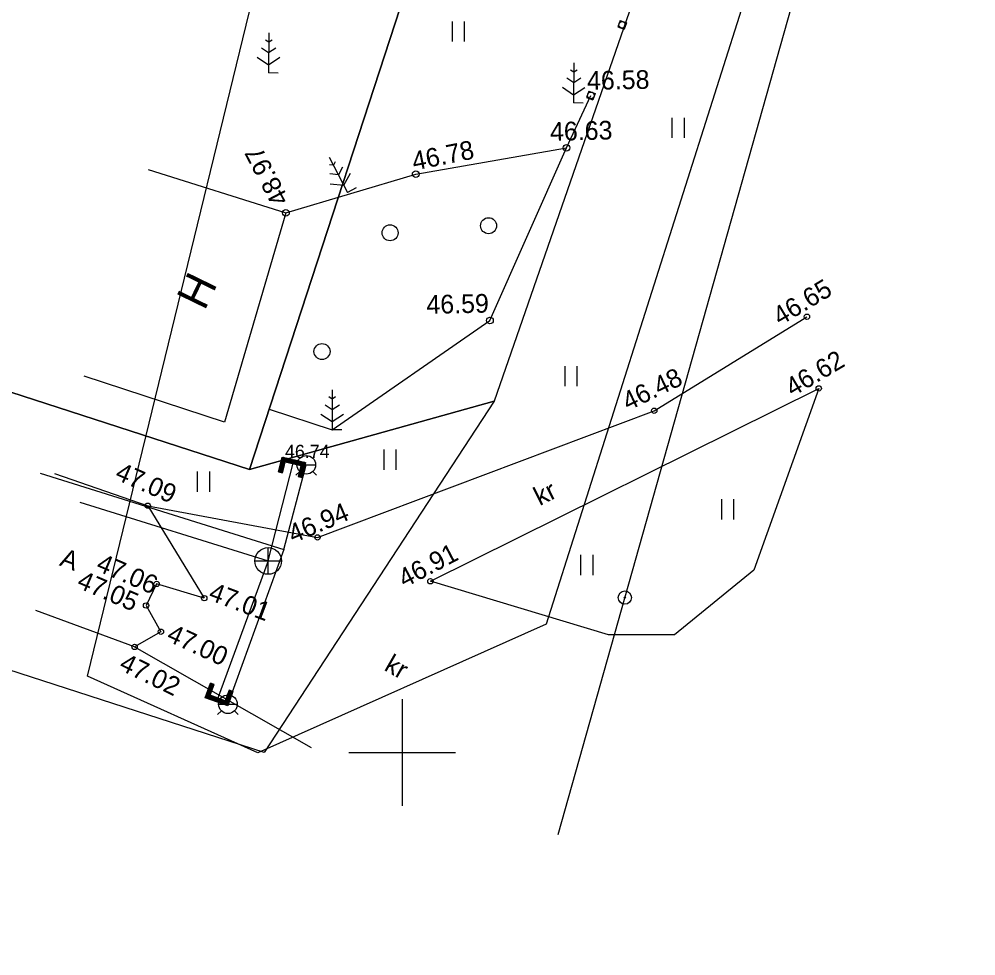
# Model space of a CAD drawing. Extents: x 641788 to 642166, y 6455262 to 6456141.
# Drawn here: x 642085.64 to 642121.51, y 6455792.38 to 6455827.49 of the extents above; entities that cross this region are included whole.
import ezdxf

# ---------------------------------------------------------------- set-up
doc = ezdxf.new("R2010")
doc.units = 0
for name, color, linetype in [('AED', 7, 'Continuous'), ('HALJASTUS', 7, 'Continuous'), ('HOONEDET', 7, 'Continuous'), ('KKAEV', 7, 'Continuous'), ('KORGUS-EH2000', 7, 'Continuous'), ('KPOHULIIN', 7, 'Continuous'), ('KTRASS', 7, 'Continuous'), ('MOOTKORG-EH2000', 7, 'Continuous'), ('mootpiir', 7, 'Continuous'), ('PIIR', 7, 'Continuous'), ('POST', 7, 'Continuous'), ('PUU', 7, 'Continuous'), ('TEE', 7, 'Continuous'), ('VKAEV', 7, 'Continuous'), ('VORK', 7, 'Continuous'), ('VTRASS', 7, 'Continuous')]:
    doc.layers.add(name, color=color, linetype=linetype)

msp = doc.modelspace()

# ---------------------------------------------------------------- linework, layer by layer
at = {"layer": 'AED'}
for p, q in [((642108.17, 6455827.433), (642108.092, 6455827.195)), ((642108.17, 6455827.433), (642108.408, 6455827.355)), ((642108.408, 6455827.355), (642108.329, 6455827.117)), ((642108.092, 6455827.195), (642108.329, 6455827.117)), ((642106.998, 6455824.791), (642106.912, 6455824.556)), ((642106.998, 6455824.791), (642107.233, 6455824.705)), ((642106.912, 6455824.556), (642107.147, 6455824.47)), ((642107.233, 6455824.705), (642107.147, 6455824.47))]:
    msp.add_line(p, q, dxfattribs=at)
msp.add_lwpolyline([(642095.645, 6455820.229), (642100.511, 6455821.676), (642106.164, 6455822.664), (642107.073, 6455824.631)], dxfattribs=at)
at = {"layer": 'HALJASTUS'}
for p, q in [((642101.875, 6455827.407), (642101.875, 6455826.646)), ((642102.33, 6455827.407), (642102.33, 6455826.646)), ((642110.115, 6455823.796), (642110.115, 6455823.035)), ((642110.57, 6455823.796), (642110.57, 6455823.035)), ((642106.097, 6455814.489), (642106.097, 6455813.728)), ((642106.552, 6455814.489), (642106.552, 6455813.728)), ((642099.312, 6455811.361), (642099.312, 6455810.6)), ((642099.768, 6455811.361), (642099.768, 6455810.6)), ((642092.319, 6455810.538), (642092.319, 6455809.777)), ((642092.774, 6455810.538), (642092.774, 6455809.777)), ((642111.975, 6455809.501), (642111.975, 6455808.74)), ((642112.43, 6455809.501), (642112.43, 6455808.74)), ((642106.692, 6455807.416), (642106.692, 6455806.655)), ((642107.147, 6455807.416), (642107.147, 6455806.655))]:
    msp.add_line(p, q, dxfattribs=at)
msp.add_lwpolyline([(642095.017, 6455812.868), (642097.383, 6455812.096), (642103.295, 6455816.194), (642106.164, 6455822.664)], dxfattribs=at)
for centre in [(642103.241, 6455819.748), (642099.548, 6455819.481), (642096.997, 6455815.032)]:
    msp.add_circle(centre, 0.3, dxfattribs=at)
at = {"layer": 'HOONEDET'}
msp.add_lwpolyline([(642090.479, 6455821.857), (642095.645, 6455820.229), (642093.347, 6455812.384), (642088.085, 6455814.107)], dxfattribs=at)
at = {"layer": 'KKAEV'}
for p, q in [((642094.979, 6455806.682), (642094.979, 6455807.682)), ((642094.479, 6455807.182), (642095.479, 6455807.182))]:
    msp.add_line(p, q, dxfattribs=at)
msp.add_circle((642094.979, 6455807.182), 0.5, dxfattribs=at)
at = {"layer": 'KORGUS-EH2000'}
for centre, radius in [((642108.25, 6455827.275), 0.125), ((642107.073, 6455824.631), 0.125), ((642106.164, 6455822.664), 0.125), ((642100.511, 6455821.676), 0.125), ((642095.645, 6455820.229), 0.125), ((642103.295, 6455816.194), 0.125), ((642115.178, 6455816.337), 0.1), ((642115.619, 6455813.65), 0.1), ((642109.454, 6455812.814), 0.1), ((642090.465, 6455809.253), 0.1), ((642096.828, 6455808.067), 0.1), ((642090.798, 6455806.32), 0.1), ((642101.059, 6455806.422), 0.1), ((642092.585, 6455805.788), 0.1), ((642090.4, 6455805.514), 0.1), ((642090.959, 6455804.531), 0.1), ((642089.974, 6455803.959), 0.1)]:
    msp.add_circle(centre, radius, dxfattribs=at)
at = {"layer": 'KPOHULIIN'}
msp.add_lwpolyline([(642121.465, 6455852.329), (642105.844, 6455796.92)], dxfattribs=at)
at = {"layer": 'KTRASS'}
for p, q in [((642095.372, 6455810.517), (642095.501, 6455811.077)), ((642095.424, 6455810.743), (642095.537, 6455810.564)), ((642095.432, 6455810.777), (642095.545, 6455810.598)), ((642095.44, 6455810.812), (642095.553, 6455810.632)), ((642095.445, 6455810.5), (642095.558, 6455810.987)), ((642095.448, 6455810.846), (642095.561, 6455810.667)), ((642095.456, 6455810.88), (642095.569, 6455810.701)), ((642095.464, 6455810.915), (642095.576, 6455810.735)), ((642095.472, 6455810.949), (642095.584, 6455810.77)), ((642095.48, 6455810.983), (642095.592, 6455810.804)), ((642095.488, 6455811.018), (642095.6, 6455810.839)), ((642095.496, 6455811.052), (642095.608, 6455810.873)), ((642095.501, 6455811.077), (642096.378, 6455810.875)), ((642095.511, 6455811.075), (642095.624, 6455810.895)), ((642095.518, 6455810.483), (642095.614, 6455810.897)), ((642095.545, 6455811.067), (642095.658, 6455810.887)), ((642095.558, 6455810.987), (642096.288, 6455810.819)), ((642095.58, 6455811.059), (642095.693, 6455810.879)), ((642095.614, 6455811.051), (642095.727, 6455810.871)), ((642095.614, 6455810.897), (642096.198, 6455810.763)), ((642095.649, 6455811.043), (642095.762, 6455810.863)), ((642095.683, 6455811.035), (642095.797, 6455810.855)), ((642095.718, 6455811.027), (642095.831, 6455810.847)), ((642095.752, 6455811.019), (642095.866, 6455810.839)), ((642095.787, 6455811.011), (642095.9, 6455810.831)), ((642095.821, 6455811.003), (642095.935, 6455810.823)), ((642095.856, 6455810.995), (642095.969, 6455810.815)), ((642095.891, 6455810.987), (642096.004, 6455810.807)), ((642095.925, 6455810.979), (642096.038, 6455810.799)), ((642095.96, 6455810.972), (642096.073, 6455810.791)), ((642095.994, 6455810.964), (642096.107, 6455810.784)), ((642096.029, 6455810.956), (642096.142, 6455810.776)), ((642096.063, 6455810.948), (642096.176, 6455810.768)), ((642096.098, 6455810.94), (642096.314, 6455810.596)), ((642096.198, 6455810.763), (642096.103, 6455810.348)), ((642096.132, 6455810.932), (642096.322, 6455810.63)), ((642096.167, 6455810.924), (642096.33, 6455810.665)), ((642096.288, 6455810.819), (642096.176, 6455810.332)), ((642096.193, 6455810.741), (642096.306, 6455810.561)), ((642096.201, 6455810.916), (642096.338, 6455810.699)), ((642096.236, 6455810.908), (642096.346, 6455810.733)), ((642096.378, 6455810.875), (642096.249, 6455810.315)), ((642096.27, 6455810.9), (642096.354, 6455810.768)), ((642096.305, 6455810.892), (642096.362, 6455810.802)), ((642096.34, 6455810.884), (642096.369, 6455810.836)), ((642096.374, 6455810.876), (642096.377, 6455810.871)), ((642095.372, 6455810.517), (642095.518, 6455810.483)), ((642095.377, 6455810.537), (642095.392, 6455810.512)), ((642095.385, 6455810.571), (642095.426, 6455810.504)), ((642095.393, 6455810.605), (642095.461, 6455810.496)), ((642095.4, 6455810.64), (642095.496, 6455810.488)), ((642095.408, 6455810.674), (642095.521, 6455810.495)), ((642095.416, 6455810.708), (642095.529, 6455810.529)), ((642096.106, 6455810.363), (642096.117, 6455810.345)), ((642096.114, 6455810.397), (642096.152, 6455810.337)), ((642096.122, 6455810.431), (642096.186, 6455810.329)), ((642096.13, 6455810.466), (642096.221, 6455810.321)), ((642096.138, 6455810.5), (642096.251, 6455810.321)), ((642096.146, 6455810.534), (642096.258, 6455810.355)), ((642096.154, 6455810.569), (642096.266, 6455810.39)), ((642096.162, 6455810.603), (642096.274, 6455810.424)), ((642096.17, 6455810.637), (642096.282, 6455810.458)), ((642096.178, 6455810.672), (642096.29, 6455810.493)), ((642096.185, 6455810.706), (642096.298, 6455810.527)), ((642096.103, 6455810.348), (642096.249, 6455810.315)), ((642092.617, 6455802.058), (642092.815, 6455802.598)), ((642092.713, 6455802.103), (642092.885, 6455802.572)), ((642092.866, 6455802.301), (642092.776, 6455802.493)), ((642092.878, 6455802.334), (642092.788, 6455802.526)), ((642092.89, 6455802.367), (642092.8, 6455802.559)), ((642092.81, 6455802.147), (642092.956, 6455802.546)), ((642092.902, 6455802.4), (642092.813, 6455802.592)), ((642092.956, 6455802.546), (642092.815, 6455802.598)), ((642092.914, 6455802.433), (642092.842, 6455802.588)), ((642092.926, 6455802.466), (642092.875, 6455802.576)), ((642092.939, 6455802.5), (642092.909, 6455802.564)), ((642092.951, 6455802.533), (642092.942, 6455802.551)), ((642092.688, 6455802.032), (642092.643, 6455802.128)), ((642092.721, 6455802.02), (642092.655, 6455802.161)), ((642092.755, 6455802.008), (642092.667, 6455802.194)), ((642092.788, 6455801.996), (642092.679, 6455802.228)), ((642092.821, 6455801.983), (642092.691, 6455802.261)), ((642092.854, 6455801.971), (642092.704, 6455802.294)), ((642092.888, 6455801.959), (642092.716, 6455802.327)), ((642092.817, 6455802.168), (642092.728, 6455802.36)), ((642092.829, 6455802.202), (642092.74, 6455802.393)), ((642092.842, 6455802.235), (642092.752, 6455802.426)), ((642092.854, 6455802.268), (642092.764, 6455802.459)), ((642093.373, 6455801.941), (642092.81, 6455802.147)), ((642092.921, 6455801.947), (642092.831, 6455802.139)), ((642092.954, 6455801.935), (642092.864, 6455802.127)), ((642092.988, 6455801.922), (642092.897, 6455802.115)), ((642093.519, 6455802.34), (642093.373, 6455801.941)), ((642093.59, 6455802.315), (642093.418, 6455801.845)), ((642093.532, 6455801.939), (642093.442, 6455802.13)), ((642093.544, 6455801.972), (642093.454, 6455802.163)), ((642093.66, 6455802.289), (642093.462, 6455801.749)), ((642093.556, 6455802.005), (642093.467, 6455802.197)), ((642093.568, 6455802.038), (642093.479, 6455802.23)), ((642093.58, 6455802.071), (642093.491, 6455802.263)), ((642093.592, 6455802.104), (642093.503, 6455802.296)), ((642093.605, 6455802.137), (642093.515, 6455802.329)), ((642093.66, 6455802.289), (642093.519, 6455802.34)), ((642093.617, 6455802.17), (642093.541, 6455802.332)), ((642093.629, 6455802.204), (642093.574, 6455802.32)), ((642093.641, 6455802.237), (642093.608, 6455802.308)), ((642093.653, 6455802.27), (642093.641, 6455802.296)), ((642093.462, 6455801.749), (642092.617, 6455802.058)), ((642092.621, 6455802.056), (642092.619, 6455802.062)), ((642092.655, 6455802.044), (642092.631, 6455802.095)), ((642093.418, 6455801.845), (642092.713, 6455802.103)), ((642093.021, 6455801.91), (642092.931, 6455802.103)), ((642093.054, 6455801.898), (642092.964, 6455802.091)), ((642093.087, 6455801.886), (642092.997, 6455802.079)), ((642093.121, 6455801.874), (642093.031, 6455802.066)), ((642093.154, 6455801.862), (642093.064, 6455802.054)), ((642093.187, 6455801.849), (642093.097, 6455802.042)), ((642093.221, 6455801.837), (642093.13, 6455802.03)), ((642093.254, 6455801.825), (642093.164, 6455802.018)), ((642093.287, 6455801.813), (642093.197, 6455802.006)), ((642093.32, 6455801.801), (642093.23, 6455801.993)), ((642093.354, 6455801.789), (642093.264, 6455801.981)), ((642093.387, 6455801.776), (642093.297, 6455801.969)), ((642093.42, 6455801.764), (642093.33, 6455801.957)), ((642093.454, 6455801.752), (642093.363, 6455801.945)), ((642093.471, 6455801.773), (642093.382, 6455801.965)), ((642093.483, 6455801.806), (642093.394, 6455801.998)), ((642093.496, 6455801.839), (642093.406, 6455802.031)), ((642093.508, 6455801.872), (642093.418, 6455802.064)), ((642093.52, 6455801.905), (642093.43, 6455802.097))]:
    msp.add_line(p, q, dxfattribs=at)
for points in [[(642094.979, 6455807.182), (642095.923, 6455810.903)], [(642087.917, 6455809.382), (642094.979, 6455807.182), (642093.066, 6455801.974)]]:
    msp.add_lwpolyline(points, dxfattribs=at)
at = {"layer": 'mootpiir'}
msp.add_lwpolyline([(642103.184, 6455851.981), (642118.027, 6455844.554), (642105.397, 6455804.813), (642094.591, 6455799.992), (642088.211, 6455802.859), (642097.195, 6455839.733), (642097.654, 6455844.357)], close=True, dxfattribs=at)
at = {"layer": 'PIIR'}
for points in [[(642045.44, 6455826.43), (642042.97, 6455829.38), (642061.75, 6455882.81), (642076.12, 6455868.38), (642098.99, 6455866.79), (642089.69, 6455835.76), (642101.49, 6455832.71), (642094.28, 6455810.61)], [(642121.51, 6455865.21), (642103.45, 6455813.17), (642094.28, 6455810.61), (642101.49, 6455832.71), (642089.69, 6455835.76), (642098.99, 6455866.79)]]:
    msp.add_lwpolyline(points, close=True, dxfattribs=at)
msp.add_lwpolyline([(641924.53, 6455488.13), (641995.46, 6455716.76), (641988.51, 6455718.47), (642017.81, 6455814.02), (642026.82, 6455832.03), (642045.44, 6455826.43), (642094.28, 6455810.61), (642103.45, 6455813.17), (642094.83, 6455800), (642080.42, 6455804.66), (642039.57, 6455816.86), (642031.54, 6455790.87), (642024.53, 6455768.56), (642006.77, 6455711.12), (641992.17, 6455663.9)], dxfattribs=at)
at = {"layer": 'POST'}
for radius in [0.25, 0.0234]:
    msp.add_circle((642108.35, 6455805.809), radius, dxfattribs=at)
at = {"layer": 'PUU'}
for p, q in [((642095.002, 6455826.972), (642094.99, 6455825.472)), ((642094.999, 6455826.622), (642094.875, 6455826.706)), ((642095.124, 6455826.704), (642094.999, 6455826.622)), ((642094.996, 6455826.222), (642094.731, 6455826.402)), ((642095.264, 6455826.398), (642094.996, 6455826.222)), ((642094.571, 6455826.064), (642094.993, 6455825.778)), ((642094.993, 6455825.778), (642095.419, 6455826.058)), ((642106.444, 6455825.849), (642106.425, 6455824.349)), ((642095.35, 6455825.469), (642094.99, 6455825.472)), ((642106.439, 6455825.499), (642106.316, 6455825.583)), ((642106.565, 6455825.58), (642106.439, 6455825.499)), ((642106.434, 6455825.099), (642106.17, 6455825.28)), ((642106.703, 6455825.273), (642106.434, 6455825.099)), ((642106.008, 6455824.944), (642106.429, 6455824.655)), ((642106.429, 6455824.655), (642106.856, 6455824.933)), ((642106.785, 6455824.344), (642106.425, 6455824.349)), ((642097.262, 6455822.322), (642097.959, 6455820.994)), ((642097.425, 6455822.012), (642097.276, 6455822.028)), ((642097.496, 6455822.144), (642097.425, 6455822.012)), ((642097.764, 6455821.939), (642097.61, 6455821.658)), ((642097.61, 6455821.658), (642097.292, 6455821.692)), ((642097.816, 6455821.265), (642098.061, 6455821.713)), ((642097.309, 6455821.319), (642097.816, 6455821.265)), ((642098.278, 6455821.161), (642097.959, 6455820.994)), ((642097.383, 6455813.596), (642097.383, 6455812.096)), ((642097.383, 6455813.246), (642097.259, 6455813.329)), ((642097.507, 6455813.329), (642097.383, 6455813.246)), ((642097.383, 6455812.846), (642097.116, 6455813.024)), ((642097.65, 6455813.024), (642097.383, 6455812.846)), ((642096.959, 6455812.685), (642097.383, 6455812.403)), ((642097.383, 6455812.403), (642097.807, 6455812.685)), ((642097.743, 6455812.096), (642097.383, 6455812.096))]:
    msp.add_line(p, q, dxfattribs=at)
at = {"layer": 'TEE'}
msp.add_line((642089.974, 6455803.959), (642096.593, 6455800.185), dxfattribs=at)
for points in [[(642090.465, 6455809.253), (642096.828, 6455808.067), (642109.454, 6455812.814), (642115.178, 6455816.337)], [(642101.059, 6455806.422), (642115.619, 6455813.65), (642113.184, 6455806.841), (642110.208, 6455804.416), (642107.742, 6455804.416), (642101.059, 6455806.422)], [(642086.973, 6455810.456), (642090.465, 6455809.253), (642092.585, 6455805.788), (642090.798, 6455806.32), (642090.4, 6455805.514), (642090.959, 6455804.531), (642089.974, 6455803.959), (642086.268, 6455805.327)]]:
    msp.add_lwpolyline(points, dxfattribs=at)
at = {"layer": 'VKAEV'}
for p, q in [((642096.059, 6455810.785), (642096.759, 6455810.785)), ((642096.162, 6455810.538), (642096.022, 6455810.398)), ((642096.656, 6455810.538), (642096.796, 6455810.398)), ((642093.121, 6455801.812), (642093.821, 6455801.812)), ((642093.224, 6455801.565), (642093.084, 6455801.425)), ((642093.718, 6455801.565), (642093.858, 6455801.425))]:
    msp.add_line(p, q, dxfattribs=at)
for centre in [(642096.409, 6455810.785), (642093.471, 6455801.812)]:
    msp.add_circle(centre, 0.35, dxfattribs=at)
at = {"layer": 'VORK'}
for p, q in [((642100, 6455802), (642100, 6455798)), ((642098, 6455800), (642102, 6455800))]:
    msp.add_line(p, q, dxfattribs=at)
at = {"layer": 'VTRASS'}
for points in [[(642095.565, 6455807.617), (642096.409, 6455810.785)], [(642086.429, 6455810.472), (642095.565, 6455807.617), (642093.471, 6455801.812)]]:
    msp.add_lwpolyline(points, dxfattribs=at)

# ---------------------------------------------------------------- texts
at = {"layer": 'HOONEDET'}
msp.add_text('H', height=1.2, rotation=64.0539, dxfattribs=at).set_placement((642092.591, 6455816.532))
at = {"layer": 'KORGUS-EH2000'}
for s, rotation, p in [('46.58', 1.1082, (642106.938, 6455824.836)), ('46.63', 1.4117, (642105.552, 6455822.926)), ('46.78', 11.3343, (642100.448, 6455821.812)), ('48.97', 117.675, (642095.781, 6455820.724)), ('46.65', 30.818, (642114.171, 6455815.986)), ('46.59', 1.2214, (642100.917, 6455816.443)), ('46.62', 30.6086, (642114.638, 6455813.32)), ('46.48', 25.825, (642108.468, 6455812.798)), ('47.09', 336.3026, (642089.197, 6455810.264)), ('46.94', 22.9639, (642095.915, 6455807.836)), ('46.91', 27.6253, (642100.092, 6455806.166)), ('47.06', 336.7425, (642088.489, 6455806.844)), ('47.05', 336.5996, (642087.767, 6455806.205)), ('47.01', 339.2908, (642092.703, 6455805.744)), ('47.00', 335.2887, (642091.13, 6455804.208)), ('47.02', 334.0413, (642089.351, 6455803.126))]:
    msp.add_text(s, height=0.7, rotation=rotation, dxfattribs=at).set_placement(p)
at = {"layer": 'MOOTKORG-EH2000'}
msp.add_text('46.74', height=0.5, dxfattribs=at).set_placement((642095.609, 6455811.035))
at = {"layer": 'TEE'}
for s, rotation, p in [('kr', 26.4011, (642105.157, 6455809.238)), ('A', 339.7452, (642087.122, 6455807.022)), ('kr', 330.3069, (642099.29, 6455803.108))]:
    msp.add_text(s, height=0.7, rotation=rotation, dxfattribs=at).set_placement(p)

doc.saveas('drawing.dxf')
